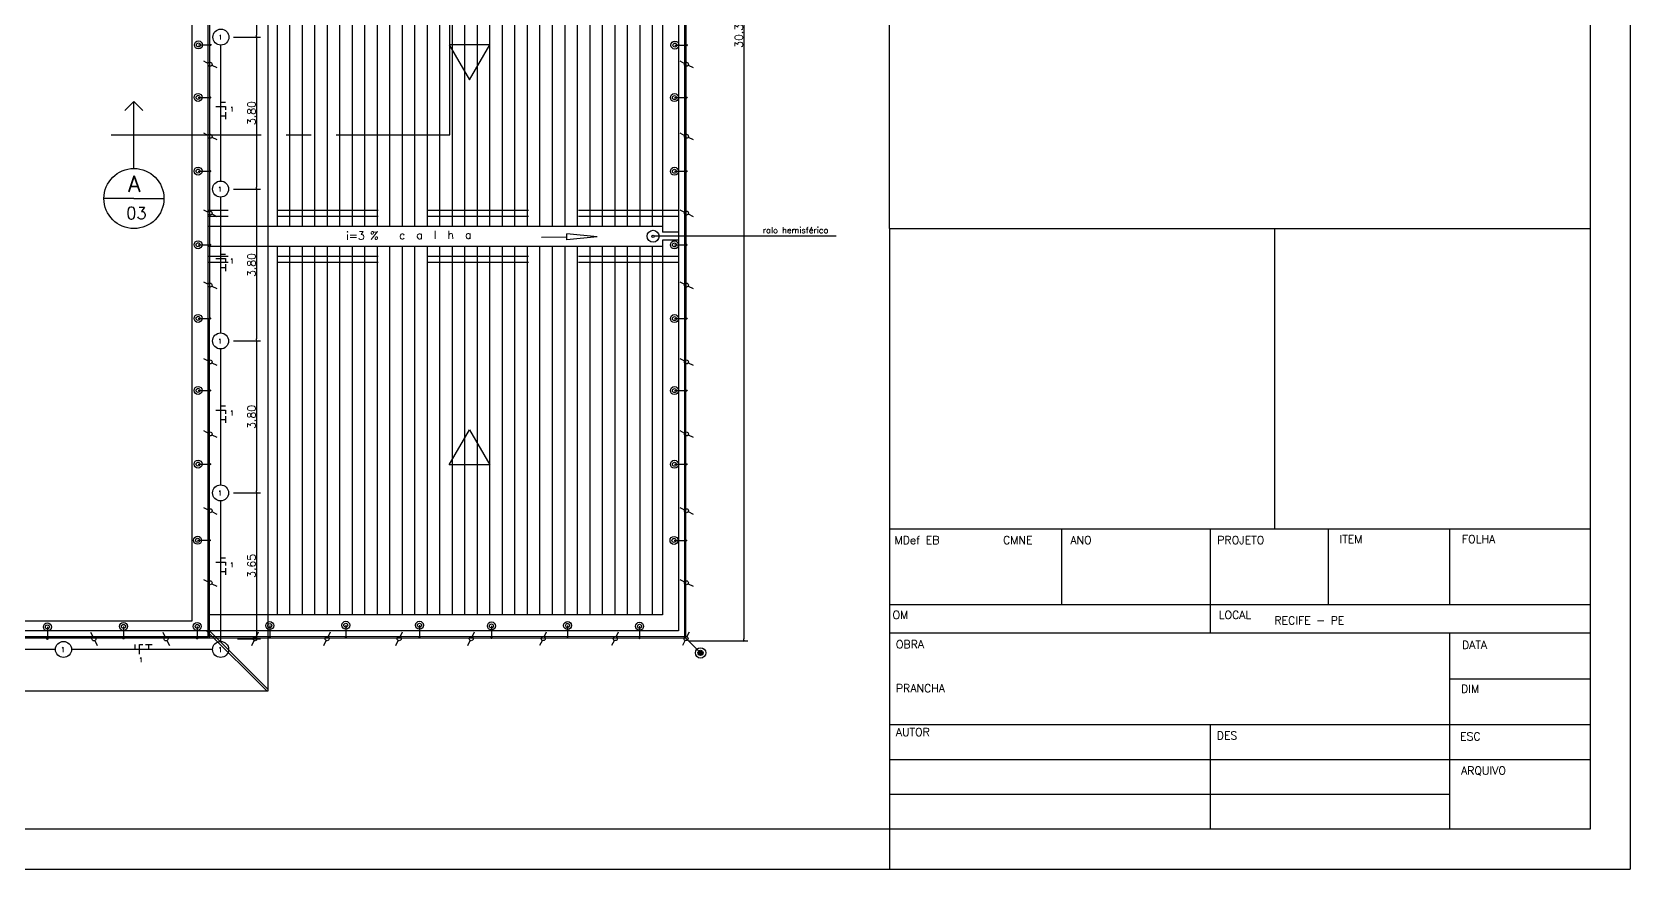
# Model space of a CAD drawing. Header units: millimetres. Extents: x 682 to 1119, y 341 to 434.
# Drawn here: x 859.58 to 899.51, y 341.17 to 362.08 of the extents above; entities that cross this region are included whole.
import ezdxf
from ezdxf.enums import TextEntityAlignment as Align

# ---------------------------------------------------------------- set-up
doc = ezdxf.new("R2010")
doc.units = ezdxf.units.MM
doc.linetypes.add('CENTER2', pattern=[1.125, 0.75, -0.125, 0.125, -0.125])
doc.linetypes.add('DASHED', pattern=[0.75, 0.5, -0.25])
for name, color, linetype in [('02', 2, 'Continuous'), ('04', 4, 'Continuous'), ('AR-ALVENARIA_EM_VISTA-001-C', 1, 'Continuous'), ('AR-ALVENARIA_EM_VISTA-002-C', 2, 'Continuous'), ('AR-ALVENARIA_EM_VISTA-004-C', 4, 'Continuous'), ('AR-CARIMBO-002-C', 2, 'Continuous'), ('AR-COBERTURA_EM_VISTA-002-C', 2, 'Continuous'), ('AR-COTAS-001-C', 1, 'Continuous'), ('AR-INDICAÇÕES_GRÁFICAS-002-C', 2, 'Continuous'), ('AR-LINHA_DE_CORTE-007-E', 7, 'CENTER2'), ('AR-MARGEM_EXTERNA-002-C', 2, 'Continuous'), ('AR-MARGEM_INTERNA-005-C', 5, 'Continuous'), ('AR-TEXTOS_ALTURA_2_0MM-002-C', 2, 'Continuous'), ('AR-TEXTOS_ALTURA_3_0MM-003C', 3, 'Continuous'), ('AR-TEXTOS_ALTURA_4_0MM-004-C', 4, 'Continuous'), ('Pena_1', 1, 'Continuous'), ('PENA_2', 2, 'Continuous'), ('PENA_4', 4, 'Continuous'), ('PENA_6', 5, 'Continuous'), ('TEXTO', 2, 'Continuous')]:
    doc.layers.add(name, color=color, linetype=linetype)
for name, color, linetype, lineweight in [('AR-UNIDADE_TEXTO-002', 2, 'Continuous', 20), ('AR-UNIDADE_TEXTO_002', 2, 'Continuous', 20), ('REG60-100', 2, 'Continuous', 20)]:
    doc.layers.add(name, color=color, linetype=linetype, lineweight=lineweight)
doc.styles.add('R80', font='simplex.shx', dxfattribs={"height": 0.1})
doc.styles.add('REGUA60', font='simplex.shx')
doc.styles.add('REGUA80', font='simplex.shx')
doc.styles.add('ROMANS', font='romans')
doc.styles.add('T15', font='SIMPLEX.SHX', dxfattribs={"height": 0.15})
doc.styles.add('T20', font='simplex.shx', dxfattribs={"height": 0.2})
doc.dimstyles.new('ISO-25_WS', dxfattribs={"dimscale": 0.282828, "dimtxt": 0.8, "dimasz": 2, "dimexe": 0.1, "dimexo": 0.625, "dimgap": 0.325, "dimtad": 1, "dimzin": 4, "dimdsep": 46, "dimtxsty": 'Standard', "dimsah": 1, "dimcen": 2.5, "dimadec": 0, "dimazin": 0, "dimtfac": 1, "dimtdec": 0, "dimtmove": 2, "dimatfit": 3, "dimfxl": 1, "dimtolj": 1, "dimtzin": 0, "dimarcsym": 0})
doc.dimstyles.new('PADRÃO', dxfattribs={"dimscale": 0.05, "dimtxt": 2, "dimasz": 1, "dimexe": 2, "dimexo": 2, "dimgap": 0.5, "dimtad": 1, "dimzin": 5, "dimdsep": 46, "dimtxsty": 'ROMANS', "dimblk1": 'DOT', "dimblk2": 'DOT', "dimsah": 1, "dimcen": 2.5, "dimdle": 0.2, "dimclrd": 1, "dimclre": 1, "dimclrt": 3, "dimadec": 0, "dimazin": 0, "dimtfac": 1, "dimtix": 1, "dimtmove": 2, "dimatfit": 3, "dimldrblk": 'DOT', "dimfxl": 1, "dimtolj": 1, "dimtzin": 1, "dimarcsym": 0})

# ---------------------------------------------------------------- blocks, each defined once
blk = doc.blocks.new('_DOT')
at = {"color": 0, "linetype": 'ByBlock'}
blk.add_line((-0.5, 0), (-1, 0), dxfattribs=at)
at = {"color": 0, "linetype": 'ByBlock', "const_width": 0.5}
blk.add_lwpolyline([(-0.25, 0, 1), (0.25, 0, 1)], format="xyb", close=True, dxfattribs=at)
blk = doc.blocks.new('*D249')
at = {"layer": 'AR-COTAS-001-C', "color": 1, "lineweight": -2}
for p, q in [((864.62, 350.565), (865.295, 350.565)), ((865.195, 350.515), (865.195, 346.969)), ((864.72, 346.919), (865.295, 346.919))]:
    blk.add_line(p, q, dxfattribs=at)
at = {"layer": 'DEFPOINTS', "color": 0}
for p in [(864.52, 350.565), (864.62, 346.919), (865.195, 346.919)]:
    blk.add_point(p, dxfattribs=at)
at = {"layer": 'AR-COTAS-001-C', "color": 1, "lineweight": -2, "xscale": 0.05, "yscale": 0.05, "zscale": 0.05}
for p, rotation in [((865.195, 350.565), 90), ((865.195, 346.919), 270)]:
    blk.add_blockref('_DOT', p, dxfattribs=dict(at, rotation=rotation))
at = {"layer": 'AR-COTAS-001-C', "color": 3, "insert": (865.07, 348.742), "char_height": 0.2, "attachment_point": 5, "rotation": 90, "style": 'ROMANS'}
blk.add_mtext('\\A1;3.65', dxfattribs=at)
blk = doc.blocks.new('*D278')
at = {"layer": 'AR-COTAS-001-C', "color": 1, "linetype": 'ByBlock', "lineweight": -2}
for p, q in [((875.987, 377.269), (877.471, 377.269)), ((877.371, 377.219), (877.371, 346.919)), ((875.987, 346.869), (877.471, 346.869))]:
    blk.add_line(p, q, dxfattribs=at)
at = {"layer": 'DEFPOINTS', "color": 0, "linetype": 'ByBlock'}
for p in [(875.887, 377.269), (875.887, 346.869), (877.371, 346.869)]:
    blk.add_point(p, dxfattribs=at)
at = {"layer": 'AR-COTAS-001-C', "color": 1, "linetype": 'ByBlock', "lineweight": -2, "xscale": 0.05, "yscale": 0.05, "zscale": 0.05}
for p, rotation in [((877.371, 377.269), 90), ((877.371, 346.869), 270)]:
    blk.add_blockref('_DOT', p, dxfattribs=dict(at, rotation=rotation))
at = {"layer": 'AR-COTAS-001-C', "color": 3, "linetype": 'ByBlock', "insert": (877.246, 362.069), "char_height": 0.2, "attachment_point": 5, "rotation": 90, "style": 'ROMANS'}
blk.add_mtext('\\A1;30.30', dxfattribs=at)
blk = doc.blocks.new('*D255')
at = {"layer": 'AR-COTAS-001-C', "color": 1, "lineweight": -2}
for p, q in [((864.62, 365.748), (865.295, 365.748)), ((865.195, 365.698), (865.195, 362.002)), ((864.62, 361.952), (865.295, 361.952))]:
    blk.add_line(p, q, dxfattribs=at)
at = {"layer": 'DEFPOINTS', "color": 0}
for p in [(864.52, 365.748), (864.52, 361.952), (865.195, 361.952)]:
    blk.add_point(p, dxfattribs=at)
at = {"layer": 'AR-COTAS-001-C', "color": 1, "lineweight": -2, "xscale": 0.05, "yscale": 0.05, "zscale": 0.05}
for p, rotation in [((865.195, 365.748), 90), ((865.195, 361.952), 270)]:
    blk.add_blockref('_DOT', p, dxfattribs=dict(at, rotation=rotation))
at = {"layer": 'AR-COTAS-001-C', "color": 3, "insert": (865.07, 363.85), "char_height": 0.2, "attachment_point": 5, "rotation": 90, "style": 'ROMANS'}
blk.add_mtext('\\A1;3.80', dxfattribs=at)
blk = doc.blocks.new('*D257')
at = {"layer": 'AR-COTAS-001-C', "color": 1, "lineweight": -2}
for p, q in [((864.62, 358.157), (865.295, 358.157)), ((865.195, 358.107), (865.195, 354.411)), ((864.72, 354.361), (865.295, 354.361))]:
    blk.add_line(p, q, dxfattribs=at)
at = {"layer": 'DEFPOINTS', "color": 0}
for p in [(864.52, 358.157), (864.62, 354.361), (865.195, 354.361)]:
    blk.add_point(p, dxfattribs=at)
at = {"layer": 'AR-COTAS-001-C', "color": 1, "lineweight": -2, "xscale": 0.05, "yscale": 0.05, "zscale": 0.05}
for p, rotation in [((865.195, 358.157), 90), ((865.195, 354.361), 270)]:
    blk.add_blockref('_DOT', p, dxfattribs=dict(at, rotation=rotation))
at = {"layer": 'AR-COTAS-001-C', "color": 3, "insert": (865.07, 356.259), "char_height": 0.2, "attachment_point": 5, "rotation": 90, "style": 'ROMANS'}
blk.add_mtext('\\A1;3.80', dxfattribs=at)
blk = doc.blocks.new('*D258')
at = {"layer": 'AR-COTAS-001-C', "color": 1, "lineweight": -2}
for p, q in [((864.62, 354.361), (865.295, 354.361)), ((865.195, 354.311), (865.195, 350.615)), ((864.72, 350.565), (865.295, 350.565))]:
    blk.add_line(p, q, dxfattribs=at)
at = {"layer": 'DEFPOINTS', "color": 0}
for p in [(864.52, 354.361), (864.62, 350.565), (865.195, 350.565)]:
    blk.add_point(p, dxfattribs=at)
at = {"layer": 'AR-COTAS-001-C', "color": 1, "lineweight": -2, "xscale": 0.05, "yscale": 0.05, "zscale": 0.05}
for p, rotation in [((865.195, 354.361), 90), ((865.195, 350.565), 270)]:
    blk.add_blockref('_DOT', p, dxfattribs=dict(at, rotation=rotation))
at = {"layer": 'AR-COTAS-001-C', "color": 3, "insert": (865.07, 352.463), "char_height": 0.2, "attachment_point": 5, "rotation": 90, "style": 'ROMANS'}
blk.add_mtext('\\A1;3.80', dxfattribs=at)
blk = doc.blocks.new('*D259')
at = {"layer": 'AR-COTAS-001-C', "color": 1, "lineweight": -2}
for p, q in [((864.62, 361.952), (865.295, 361.952)), ((865.195, 361.902), (865.195, 358.207)), ((864.62, 358.157), (865.295, 358.157))]:
    blk.add_line(p, q, dxfattribs=at)
at = {"layer": 'DEFPOINTS', "color": 0}
for p in [(864.52, 361.952), (864.52, 358.157), (865.195, 358.157)]:
    blk.add_point(p, dxfattribs=at)
at = {"layer": 'AR-COTAS-001-C', "color": 1, "lineweight": -2, "xscale": 0.05, "yscale": 0.05, "zscale": 0.05}
for p, rotation in [((865.195, 361.952), 90), ((865.195, 358.157), 270)]:
    blk.add_blockref('_DOT', p, dxfattribs=dict(at, rotation=rotation))
at = {"layer": 'AR-COTAS-001-C', "color": 3, "insert": (865.07, 360.054), "char_height": 0.2, "attachment_point": 5, "rotation": 90, "style": 'ROMANS'}
blk.add_mtext('\\A1;3.80', dxfattribs=at)
blk = doc.blocks.new('INDUNI1')
at = {"color": 0, "style": 'REGUA80', "flags": 8}
blk.add_attdef('NOME2', text='', height=1.8, dxfattribs=at).set_placement((0, -3.53), align=Align.CENTER)
at = {"layer": 'AR-UNIDADE_TEXTO_002', "style": 'REGUA60', "width": 1.2}
blk.add_attdef('AREA', text='', height=1.2, dxfattribs=at).set_placement((0, -5.8), align=Align.CENTER)
at = {"layer": 'AR-UNIDADE_TEXTO_002', "style": 'REGUA60', "width": 1.2, "flags": 8}
for tag, p in [('REVPAR', (0, -9.97)), ('PISO', (0, -7.94)), ('PEDIR', (0, -12.07))]:
    blk.add_attdef(tag, text='', height=1.2, dxfattribs=at).set_placement(p, align=Align.CENTER)
at = {"layer": 'REG60-100', "color": 0, "style": 'REGUA80', "flags": 8}
blk.add_attdef('NOME1', text='', height=1.8, dxfattribs=at).set_placement((0, -0.55), align=Align.CENTER)

msp = doc.modelspace()

# ---------------------------------------------------------------- hatches: boundary and pattern name
at = {"layer": '04'}
msp.add_hatch(color=256, dxfattribs=at).paths.add_polyline_path([(876.355, 346.568, 1), (876.225, 346.568, 1)])
at = {"layer": 'AR-COBERTURA_EM_VISTA-002-C', "linetype": 'ByBlock', "ltscale": 5}
h = msp.add_hatch(dxfattribs=at)
h.set_pattern_fill('ANSI31', color=1, scale=2.5, angle=45, style=0)
h.set_pattern_definition([(90, (435.4025, 385.5705), (-0.3125, 6e-17), [])])
h.paths.add_polyline_path([(870.026, 368.269), (865.484, 368.269), (865.484, 361.507), (870.026, 361.507)], flags=17)
h.paths.add_polyline_path([(866.4, 355.904), (866.4, 356.613), (866.7, 356.613), (866.7, 355.904)], flags=9)
h.paths.add_polyline_path([(866.4, 352.108), (866.4, 352.817), (866.7, 352.817), (866.7, 352.108)], flags=24)
h.paths.add_polyline_path([(866.4, 348.387), (866.4, 349.097), (866.7, 349.097), (866.7, 348.387)], flags=24)
h.paths.add_polyline_path([(866.4, 359.7), (866.4, 360.409), (866.7, 360.409), (866.7, 359.7)], flags=24)
h.paths.add_polyline_path([(866.776, 367.927), (867.476, 367.927), (867.476, 367.627), (866.776, 367.627)], flags=24)
h.paths.add_polyline_path([(866.4, 367.291), (866.4, 368.001), (866.7, 368.001), (866.7, 367.291)], flags=24)
h.paths.add_polyline_path([(866.4, 363.496), (866.4, 364.205), (866.7, 364.205), (866.7, 363.496)], flags=24)
h.paths.add_polyline_path([(869.228, 368.164), (869.228, 368.874), (869.528, 368.874), (869.528, 368.164)], flags=9)
h.paths.add_polyline_path([(869.478, 366.576), (869.478, 367.085), (869.778, 367.085), (869.778, 366.576)], flags=24)
h.paths.add_polyline_path([(875.337, 347.519), (875.337, 356.319), (865.484, 356.319), (865.484, 347.519)])
h.paths.add_polyline_path([(875.337, 357.219), (875.337, 357.469), (865.484, 357.469), (865.484, 357.219)])
h.paths.add_polyline_path([(875.337, 357.469), (875.337, 357.619), (865.484, 357.619), (865.484, 357.469)])
h.paths.add_polyline_path([(875.337, 356.469), (875.337, 356.719), (865.484, 356.719), (865.484, 356.469)])
h.paths.add_polyline_path([(875.337, 356.319), (875.337, 356.469), (865.484, 356.469), (865.484, 356.319)])
h.paths.add_polyline_path([(875.337, 364.419), (870.026, 364.419), (870.026, 361.507), (865.484, 361.507), (865.484, 357.619), (875.337, 357.619)])

# ---------------------------------------------------------------- linework, layer by layer
at = {"color": 4, "linetype": 'Continuous'}
for p, q in [((864.022, 346.931), (864.034, 377.307)), ((875.925, 346.931), (875.937, 377.307)), ((863.744, 361.757), (864.044, 361.757)), ((864.296, 361.752), (864.296, 358.357)), ((875.648, 361.752), (875.947, 361.752)), ((863.735, 360.445), (864.034, 360.445)), ((875.638, 360.441), (875.937, 360.441)), ((863.735, 358.604), (864.034, 358.604)), ((875.638, 358.6), (875.937, 358.6)), ((864.296, 357.957), (864.296, 354.561)), ((863.735, 356.765), (864.034, 356.765)), ((875.638, 356.761), (875.937, 356.761)), ((863.735, 354.924), (864.034, 354.924)), ((875.638, 354.92), (875.937, 354.92)), ((864.296, 354.161), (864.296, 350.765)), ((863.735, 353.125), (864.034, 353.125)), ((875.638, 353.121), (875.937, 353.121)), ((863.735, 351.284), (864.034, 351.284)), ((875.638, 351.28), (875.937, 351.28)), ((864.296, 350.365), (864.296, 346.855)), ((863.723, 349.382), (864.022, 349.382)), ((875.626, 349.378), (875.925, 349.378)), ((859.969, 347.218), (859.969, 346.919)), ((861.871, 347.23), (861.871, 346.931)), ((863.712, 347.23), (863.712, 346.931)), ((865.524, 347.25), (865.524, 346.951)), ((867.426, 347.261), (867.426, 346.962)), ((869.267, 347.261), (869.267, 346.962)), ((871.065, 347.241), (871.065, 346.942)), ((872.967, 347.253), (872.967, 346.954)), ((874.765, 347.234), (874.765, 346.935)), ((875.921, 346.936), (823.08, 346.915)), ((860.172, 346.655), (856.776, 346.655)), ((864.098, 346.655), (860.572, 346.655)), ((876.29, 346.568), (875.887, 346.969))]:
    msp.add_line(p, q, dxfattribs=at)
for centre in [(864.044, 361.757), (875.947, 361.752), (864.034, 360.445), (875.937, 360.441), (864.034, 358.604), (875.937, 358.6), (864.034, 356.765), (875.937, 356.761), (864.034, 354.924), (875.937, 354.92), (864.034, 353.125), (875.937, 353.121), (864.034, 351.284), (875.937, 351.28), (864.022, 349.382), (875.925, 349.378), (859.969, 346.919), (861.871, 346.931), (863.712, 346.931), (865.524, 346.951), (867.426, 346.962), (869.267, 346.962), (871.065, 346.942), (872.967, 346.954), (874.765, 346.935)]:
    msp.add_circle(centre, 0.0147, dxfattribs=at)
at = {"layer": '02', "linetype": 'Continuous'}
for p, q in [((875.737, 364.819), (875.737, 347.119)), ((875.887, 364.819), (875.887, 346.969)), ((875.737, 347.119), (823.237, 347.119)), ((875.887, 346.969), (865.484, 346.969))]:
    msp.add_line(p, q, dxfattribs=at)
for points in [[(833.984, 346.969), (863.984, 346.969), (863.984, 377.269), (833.984, 377.269)], [(834.384, 347.369), (863.584, 347.369), (863.584, 376.869), (834.384, 376.869)]]:
    msp.add_lwpolyline(points, close=True, dxfattribs=at)
at = {"layer": '04', "linetype": 'Continuous'}
for p, q in [((863.866, 361.358), (863.989, 361.297)), ((864.078, 361.252), (864.201, 361.191)), ((875.769, 361.358), (875.892, 361.297)), ((875.981, 361.252), (876.104, 361.191)), ((863.866, 359.558), (863.989, 359.497)), ((864.078, 359.452), (864.201, 359.391)), ((875.769, 359.558), (875.892, 359.497)), ((875.981, 359.452), (876.104, 359.391)), ((863.866, 357.64), (863.989, 357.579)), ((864.078, 357.534), (864.201, 357.473)), ((875.769, 357.64), (875.892, 357.579)), ((875.981, 357.534), (876.104, 357.473)), ((863.866, 355.84), (863.989, 355.779)), ((875.769, 355.84), (875.892, 355.779)), ((864.078, 355.734), (864.201, 355.673)), ((875.981, 355.734), (876.104, 355.673)), ((863.866, 353.922), (863.989, 353.861)), ((864.078, 353.816), (864.201, 353.755)), ((875.769, 353.922), (875.892, 353.861)), ((875.981, 353.816), (876.104, 353.755)), ((863.866, 352.122), (863.989, 352.061)), ((864.078, 352.016), (864.201, 351.955)), ((875.769, 352.122), (875.892, 352.061)), ((875.981, 352.016), (876.104, 351.955)), ((863.866, 350.204), (863.989, 350.142)), ((875.769, 350.204), (875.892, 350.142)), ((864.078, 350.098), (864.201, 350.037)), ((875.981, 350.098), (876.104, 350.037)), ((863.866, 348.404), (863.989, 348.342)), ((864.078, 348.298), (864.201, 348.237)), ((875.769, 348.404), (875.892, 348.342)), ((875.981, 348.298), (876.104, 348.237)), ((861.05, 347.087), (861.111, 346.964)), ((862.85, 347.087), (862.911, 346.964)), ((865.182, 346.969), (865.243, 347.091)), ((866.982, 346.969), (867.043, 347.091)), ((868.782, 346.969), (868.843, 347.091)), ((870.582, 346.969), (870.643, 347.091)), ((872.382, 346.971), (872.443, 347.093)), ((874.182, 346.971), (874.243, 347.093)), ((875.949, 346.971), (876.011, 347.093)), ((861.155, 346.875), (861.217, 346.752)), ((862.955, 346.875), (863.017, 346.752)), ((865.076, 346.757), (865.137, 346.879)), ((866.876, 346.757), (866.937, 346.879)), ((868.676, 346.757), (868.737, 346.879)), ((870.476, 346.757), (870.537, 346.879)), ((872.276, 346.759), (872.337, 346.881)), ((874.076, 346.759), (874.137, 346.881)), ((875.844, 346.759), (875.905, 346.881))]:
    msp.add_line(p, q, dxfattribs=at)
at = {"layer": '04'}
for centre, radius in [((863.744, 361.757), 0.0996), ((875.648, 361.752), 0.0996), ((863.735, 360.445), 0.0996), ((875.638, 360.441), 0.0996), ((863.735, 358.604), 0.0996), ((875.638, 358.6), 0.0996), ((863.735, 356.765), 0.0996), ((875.638, 356.761), 0.0996), ((863.735, 354.924), 0.0996), ((875.638, 354.92), 0.0996), ((863.735, 353.125), 0.0996), ((875.638, 353.121), 0.0996), ((863.735, 351.284), 0.0996), ((875.638, 351.28), 0.0996), ((863.723, 349.382), 0.0996), ((875.626, 349.378), 0.0996), ((859.969, 347.218), 0.0996), ((861.871, 347.23), 0.0996), ((863.712, 347.23), 0.0996), ((865.524, 347.25), 0.0996), ((867.426, 347.261), 0.0996), ((869.267, 347.261), 0.0996), ((871.065, 347.241), 0.0996), ((872.967, 347.253), 0.0996), ((874.765, 347.234), 0.0996), ((876.29, 346.568), 0.13)]:
    msp.add_circle(centre, radius, dxfattribs=at)
at = {"layer": '04', "linetype": 'Continuous'}
for centre, radius in [((863.744, 361.757), 0.05), ((875.648, 361.752), 0.05), ((864.033, 361.275), 0.05), ((875.937, 361.275), 0.05), ((863.735, 360.445), 0.05), ((875.638, 360.441), 0.05), ((864.033, 359.475), 0.05), ((875.937, 359.475), 0.05), ((863.735, 358.604), 0.05), ((875.638, 358.6), 0.05), ((864.033, 357.556), 0.05), ((875.937, 357.557), 0.05), ((863.735, 356.765), 0.05), ((875.638, 356.761), 0.05), ((864.033, 355.756), 0.05), ((875.937, 355.757), 0.05), ((863.735, 354.924), 0.05), ((875.638, 354.92), 0.05), ((864.033, 353.838), 0.05), ((875.937, 353.838), 0.05), ((863.735, 353.125), 0.05), ((875.638, 353.121), 0.05), ((864.033, 352.038), 0.05), ((875.937, 352.038), 0.05), ((863.735, 351.284), 0.05), ((875.638, 351.28), 0.05), ((864.033, 350.12), 0.05), ((875.937, 350.12), 0.05), ((863.723, 349.382), 0.05), ((875.626, 349.378), 0.05), ((864.033, 348.32), 0.05), ((875.937, 348.32), 0.05), ((859.969, 347.218), 0.05), ((861.871, 347.23), 0.05), ((863.712, 347.23), 0.05), ((865.524, 347.25), 0.05), ((867.426, 347.261), 0.05), ((869.267, 347.261), 0.05), ((871.065, 347.241), 0.05), ((872.967, 347.253), 0.05), ((874.765, 347.234), 0.05), ((861.133, 346.92), 0.05), ((862.933, 346.92), 0.05), ((865.159, 346.924), 0.05), ((866.959, 346.924), 0.05), ((868.759, 346.924), 0.05), ((870.559, 346.924), 0.05), ((872.359, 346.926), 0.05), ((874.159, 346.926), 0.05), ((875.927, 346.926), 0.05), ((876.29, 346.568), 0.065)]:
    msp.add_circle(centre, radius, dxfattribs=at)
at = {"layer": 'AR-ALVENARIA_EM_VISTA-001-C', "linetype": 'DASHED', "ltscale": 5}
for p, q in [((875.737, 357.619), (863.984, 357.619)), ((875.737, 357.469), (863.984, 357.469)), ((875.737, 356.469), (863.984, 356.469)), ((875.737, 356.319), (863.984, 356.319))]:
    msp.add_line(p, q, dxfattribs=at)
at = {"layer": 'AR-ALVENARIA_EM_VISTA-001-C', "linetype": 'Continuous'}
for p, q in [((865.449, 345.619), (863.949, 347.119)), ((865.484, 345.654), (863.984, 347.154)), ((865.484, 346.969), (832.484, 346.969))]:
    msp.add_line(p, q, dxfattribs=at)
msp.add_lwpolyline([(870.307, 374.569), (865.484, 374.569), (865.484, 378.619), (832.484, 378.619), (832.484, 345.619), (865.484, 345.619), (865.484, 368.269), (870.307, 368.269)], dxfattribs=at)
at = {"layer": 'AR-ALVENARIA_EM_VISTA-002-C'}
for p, q in [((875.337, 364.419), (875.337, 357.077)), ((875.337, 357.219), (863.984, 357.219)), ((875.737, 357.077), (875.337, 357.077)), ((875.337, 356.719), (863.984, 356.719)), ((875.337, 356.877), (875.337, 347.519)), ((875.737, 356.877), (875.337, 356.877)), ((875.337, 347.519), (863.984, 347.519))]:
    msp.add_line(p, q, dxfattribs=at)
msp.add_circle((875.102, 356.977), 0.15, dxfattribs=at)
at = {"layer": 'AR-ALVENARIA_EM_VISTA-004-C', "linetype": 'ByBlock', "ltscale": 5}
for points in [[(870.516, 360.886), (871.021, 361.761), (870.011, 361.761)], [(870.516, 352.145), (871.021, 351.27), (870.011, 351.27)]]:
    msp.add_lwpolyline(points, close=True, dxfattribs=at)
at = {"layer": 'AR-CARIMBO-002-C', "ltscale": 2}
for p, q in [((881.014, 357.169), (881.014, 370.76)), ((885.311, 349.669), (885.311, 347.769)), ((889.022, 349.669), (889.022, 347.769)), ((891.968, 349.669), (891.968, 347.769)), ((895.006, 349.669), (895.006, 347.769)), ((889.022, 347.769), (889.022, 347.069)), ((881.014, 347.069), (898.514, 347.069)), ((895.006, 347.069), (895.006, 342.169)), ((895.006, 345.923), (898.514, 345.923)), ((881.014, 344.776), (898.514, 344.776)), ((889.022, 344.776), (889.022, 342.169)), ((881.014, 343.907), (898.514, 343.907)), ((881.014, 343.039), (895.006, 343.039))]:
    msp.add_line(p, q, dxfattribs=at)
at = {"layer": 'AR-INDICAÇÕES_GRÁFICAS-002-C', "ltscale": 2}
for p, q in [((861.908, 360.12), (862.132, 360.343)), ((862.356, 360.12), (862.132, 360.343)), ((862.132, 358.67), (862.132, 360.343)), ((862.132, 357.92), (861.382, 357.92)), ((862.132, 357.92), (862.882, 357.92))]:
    msp.add_line(p, q, dxfattribs=at)
msp.add_circle((862.132, 357.92), 0.75, dxfattribs=at)
at = {"layer": 'AR-LINHA_DE_CORTE-007-E', "linetype": 'CENTER2', "ltscale": 5}
for p, q in [((870.026, 359.507), (870.026, 372.979)), ((861.56, 359.507), (870.026, 359.507))]:
    msp.add_line(p, q, dxfattribs=at)
at = {"layer": 'AR-MARGEM_EXTERNA-002-C', "ltscale": 2}
msp.add_line((881.014, 342.169), (881.014, 341.169), dxfattribs=at)
at = {"layer": 'AR-MARGEM_INTERNA-005-C', "ltscale": 2}
for p, q in [((881.014, 357.169), (898.514, 357.169)), ((881.014, 357.169), (881.014, 349.669)), ((890.634, 357.169), (890.634, 349.669)), ((881.014, 349.669), (881.014, 342.169)), ((881.014, 349.669), (898.514, 349.669)), ((898.514, 347.769), (881.014, 347.769))]:
    msp.add_line(p, q, dxfattribs=at)
at = {"layer": 'AR-TEXTOS_ALTURA_3_0MM-003C'}
for p, q in [((872.947, 356.885), (872.946, 357.036)), ((873.705, 356.966), (872.946, 357.036)), ((872.318, 356.956), (872.946, 356.961)), ((873.705, 356.966), (872.947, 356.885))]:
    msp.add_line(p, q, dxfattribs=at)
at = {"layer": 'Pena_1'}
msp.add_line((879.674, 356.977), (875.131, 356.977), dxfattribs=at)
msp.add_circle((875.102, 356.977), 0.0285, dxfattribs=at)
at = {"layer": 'PENA_2'}
for p, q in [((899.514, 425.169), (899.514, 341.169)), ((881.014, 342.169), (881.014, 341.169)), ((779.514, 341.169), (899.514, 341.169))]:
    msp.add_line(p, q, dxfattribs=at)
at = {"layer": 'PENA_2', "linetype": 'ByBlock', "ltscale": 5}
for p, q in [((864.175, 360.221), (864.418, 360.221)), ((864.296, 360.328), (864.418, 360.328)), ((864.418, 360.221), (864.418, 360.136)), ((864.296, 359.989), (864.418, 359.989)), ((864.418, 360.074), (864.418, 359.904)), ((864.175, 356.425), (864.418, 356.425)), ((864.296, 356.532), (864.418, 356.532)), ((864.296, 356.193), (864.418, 356.193)), ((864.418, 356.425), (864.418, 356.34)), ((864.418, 356.278), (864.418, 356.108)), ((864.175, 352.629), (864.418, 352.629)), ((864.296, 352.737), (864.418, 352.737)), ((864.418, 352.629), (864.418, 352.544)), ((864.296, 352.397), (864.418, 352.397)), ((864.418, 352.482), (864.418, 352.312)), ((864.175, 348.833), (864.418, 348.833)), ((864.296, 348.941), (864.418, 348.941)), ((864.296, 348.601), (864.418, 348.601)), ((864.418, 348.833), (864.418, 348.749)), ((864.418, 348.686), (864.418, 348.516)), ((862.162, 346.655), (862.162, 346.776)), ((862.27, 346.533), (862.27, 346.776)), ((862.27, 346.776), (862.355, 346.776)), ((862.417, 346.776), (862.587, 346.776)), ((862.502, 346.655), (862.502, 346.776))]:
    msp.add_line(p, q, dxfattribs=at)
at = {"layer": 'PENA_4', "linetype": 'Continuous', "ltscale": 0.8}
for centre in [(864.305, 361.952), (864.296, 358.157), (864.296, 354.361), (864.296, 350.565), (860.372, 346.655), (864.298, 346.655)]:
    msp.add_circle(centre, 0.2, dxfattribs=at)
at = {"layer": 'PENA_6'}
for p, q in [((898.514, 424.169), (898.514, 342.169)), ((898.514, 342.169), (782.036, 342.169))]:
    msp.add_line(p, q, dxfattribs=at)

# ---------------------------------------------------------------- block references
at = {"layer": 'AR-UNIDADE_TEXTO-002'}
ref = msp.add_blockref('INDUNI1', (878.664, 357.098), dxfattribs=dict(at, xscale=-0.08333333333575865, yscale=0.08333333333325754, zscale=0.08333333333333334))
ref.add_attrib('NOME1', 'ralo hemisférico', dxfattribs={"color": 0, "height": 0.15, "style": 'REGUA80', "flags": 8}).set_placement((878.664, 357.052), align=Align.CENTER)

# ---------------------------------------------------------------- texts
at = {"layer": 'AR-TEXTOS_ALTURA_2_0MM-002-C', "style": 'T15'}
for s, p in [('MDef EB          CMNE', (881.136, 349.287)), ('ANO', (885.531, 349.287)), ('PROJETO', (889.2, 349.287)), ('ITEM', (892.255, 349.311)), ('FOLHA', (895.314, 349.311)), ('OM', (881.087, 347.418)), ('LOCAL', (889.235, 347.418)), ('RECIFE - PE', (890.627, 347.281)), ('OBRA', (881.171, 346.683)), ('DATA', (895.315, 346.667)), ('PRANCHA', (881.171, 345.585)), ('DIM', (895.291, 345.573)), ('AUTOR', (881.169, 344.489)), ('DES', (889.188, 344.405)), ('ESC', (895.266, 344.382)), ('ARQUIVO', (895.29, 343.528))]:
    msp.add_text(s, height=0.2, dxfattribs=at).set_placement(p)
at = {"layer": 'AR-TEXTOS_ALTURA_3_0MM-003C', "style": 'T20'}
msp.add_text('03', height=0.3, dxfattribs=at).set_placement((861.937, 357.407))
msp.add_text('i=3 %   c  a  l  h  a  ', height=0.2, rotation=0.4649, dxfattribs=at).set_placement((867.436, 356.891, 2))
at = {"layer": 'AR-TEXTOS_ALTURA_4_0MM-004-C', "ltscale": 2, "style": 'R80'}
msp.add_text('A', height=0.4, dxfattribs=at).set_placement((861.984, 358.089))
at = {"layer": 'TEXTO', "color": 2, "style": 'ROMANS'}
for p in [(864.293, 361.949), (864.58, 360.154), (864.284, 358.153), (864.58, 356.359), (864.284, 354.357), (864.58, 352.563), (864.284, 350.562), (864.58, 348.767), (860.36, 346.651), (864.286, 346.651), (862.308, 346.393)]:
    msp.add_text('1', height=0.12, dxfattribs=at).set_placement(p, align=Align.MIDDLE)

# ---------------------------------------------------------------- dimensions: what is measured, and where the dimension line sits
at = {"layer": 'AR-COTAS-001-C', "linetype": 'ByBlock', "ltscale": 2}
dim = msp.add_linear_dim(base=(877.371, 346.869), p1=(875.887, 377.269), p2=(875.887, 346.869), angle=90, text='30.30', dimstyle='PADRÃO', override={"dimtxt": 4}, dxfattribs=at)
dim.commit()
dim.dimension.update_dxf_attribs({"geometry": '*D278', "text_midpoint": (877.246, 362.069)})
at = {"layer": 'AR-COTAS-001-C', "ltscale": 5}
for base, p1, p2, picture, middle in [((865.195, 361.952), (864.52, 365.748), (864.52, 361.952), '*D255', (865.07, 363.85)), ((865.1946, 358.1565), (864.5199, 361.9524), (864.5199, 358.1565), '*D259', (865.0696, 360.0545)), ((865.195, 354.361), (864.52, 358.157), (864.62, 354.361), '*D257', (865.07, 356.259)), ((865.195, 350.565), (864.52, 354.361), (864.62, 350.565), '*D258', (865.07, 352.463)), ((865.195, 346.919), (864.52, 350.565), (864.62, 346.919), '*D249', (865.07, 348.742))]:
    dim = msp.add_linear_dim(base=base, p1=p1, p2=p2, angle=270, dimstyle='ISO-25_WS', override={"dimscale": 0.05, "dimtxt": 4, "dimasz": 1, "dimexe": 2, "dimexo": 2, "dimgap": 0.5, "dimzin": 5, "dimtxsty": 'ROMANS', "dimblk1": 'DOT', "dimblk2": 'DOT', "dimdle": 0.2, "dimclrd": 1, "dimclre": 1, "dimclrt": 3, "dimtdec": 2, "dimtix": 1, "dimtzin": 1}, dxfattribs=at)
    dim.commit()
    dim.dimension.update_dxf_attribs({"geometry": picture, "text_midpoint": middle})

doc.saveas('drawing.dxf')
